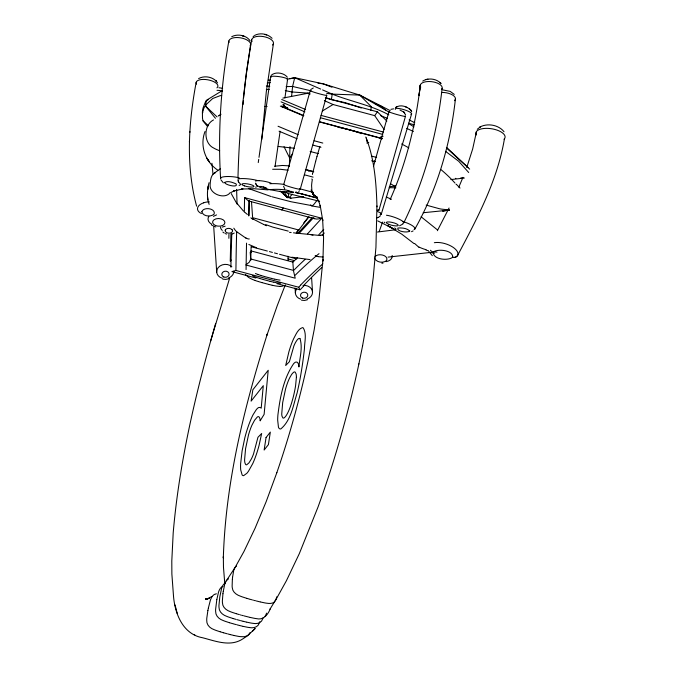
<?xml version="1.0" encoding="UTF-8"?>
<svg xmlns="http://www.w3.org/2000/svg" width="677" height="677" viewBox="0 0 677 677"><rect width="100%" height="100%" fill="white"/><g stroke="black" fill="none" stroke-linecap="round" stroke-linejoin="round"><path stroke-width="1.02" d="M196.186 82.272C188.519 123.036 185.701 165.653 196.592 206.121M255.914 278.027L231.923 271.612L235.875 270.487L235.96 267.804A230.806 8.759 89.1 0 1 236.662 231.678A12.076 8.632 82.6 0 1 235.054 230.011L233.819 228.183M228.868 238.329L228.944 234.31M244.312 212.079L244.575 197.625L321.77 218.256L307.536 233.81M248.772 215.938L249.17 200.73M248.908 215.438L249.178 200.451M230.248 261.263L230.908 233.912M237.974 178.153C239.023 131.71 243.771 85.395 251.717 39.63M303.618 196.702L290.89 198.158L288.377 196.905L288.478 193.749M289.358 166.381L289.993 146.638M291.618 96.083L292.591 86.461L294.723 77.711L323.132 83.813L359.775 95.093L390.223 110.647M189.408 142.068L189.458 140.977M189.822 132.48L189.873 131.414M243.068 104.52L243.373 100.619M261.804 139.386L266.281 91.937L273.432 43.633M243.627 97.716L246.267 73.539L250.608 44.817M232.363 579.419L232.126 586.011A23.517 18.347 31.1 0 0 232.279 587.771C232.609 592.155 236.561 594.871 240.386 596.175A42.634 33.266 31.1 0 0 242.383 596.919L246.69 598.307M232.363 579.36L232.566 577.303M232.575 577.253L233.633 570.872A23.543 18.372 31.1 0 1 234.124 569.289L234.31 568.858A12.821 10.003 31.1 0 1 235.071 567.487L243.957 551.493L255.094 528.204L266.146 501.708L276.851 472.631M420.256 85.581L419.046 95.643L420.315 85.065C415.729 124.348 406.369 163.233 390.189 199.41M222.936 593.754L222.369 600.804A23.517 19.98 36 0 0 222.445 602.742C222.479 607.227 226.304 610.29 230.231 611.619A42.634 36.228 36 0 0 232.219 612.38L236.332 613.726M222.945 593.695L223.258 591.478M442.14 88.332C436.902 134.825 424.42 180.531 403.864 222.631M455.443 98.8C450.408 144.294 437.384 189.027 414.891 229.021M275.023 166.61L280.117 131.27M283.561 107.355L284.01 104.241M284.907 98.004L287.598 79.294M258.25 162.59L258.724 159.323M259.003 157.369L270.588 76.966M223.266 591.419L224.654 584.539A23.543 20.005 36 0 1 225.229 582.829L225.433 582.355A12.821 10.9 36 0 1 226.279 580.866L235.071 567.487A7.489 5.848 31.1 0 1 236.586 566.04M207.255 126.125A62.885 4.24 43.7 0 1 205.233 123.696L203.015 120.811A56.86 19.76 50.3 0 1 202.482 118.043L202.398 111.587L204.403 107.076A63.283 21.994 50.3 0 1 205.486 106.044L206.324 100.56A64.205 6.33 -23.9 0 1 207.636 99.544L220.719 91.564A57.68 5.687 -23.9 0 1 222.394 90.659M359.445 107.372L345.397 102.692L331.392 99.612L332.229 94.12L322.607 89.914M370.776 110.385L371.334 106.729L359.775 95.093L332.229 94.12L326.686 93.392M228.851 40.992C220.854 86.199 217.816 132.286 220.575 178.144M466.749 167.481L472.648 149.042L476.54 131.406A14.784 6.499 8.7 0 1 494.955 129.468A14.784 6.499 8.7 0 1 504.424 138.861C497.4 180.573 477.243 218.4 457.644 255.356A4.908 4.274 38.2 0 1 452.761 257.226C447.895 261.11 432.789 259.587 433.204 252.005C437.765 248.594 453.082 250.05 452.761 257.226M216.809 599.661L215.616 609.368A23.517 20.953 40.9 0 0 215.633 611.382C215.489 615.918 219.204 619.193 223.207 620.538A42.634 37.988 40.9 0 0 225.187 621.3L229.427 622.705M216.818 599.602L218.434 592.426A23.543 20.979 40.9 0 1 219.069 590.64L219.297 590.141A12.821 11.424 40.9 0 1 220.194 588.584A7.489 6.677 40.9 0 1 222.665 586.46M362.525 346.142L368.728 310.997L373.255 277.46L375.938 247.367L376.937 205.952M207.89 610.468L206.798 618.152A23.517 21.994 51 0 0 206.73 620.191C206.383 624.753 209.963 628.264 214.025 629.618A42.634 39.875 51 0 0 215.997 630.397L220.093 631.768M207.907 610.4L208.381 607.997M260.425 601.971L264.589 602.852A42.643 33.266 31.1 0 0 266.628 603.19C269.683 603.689 273.83 603.833 275.412 600.567L286.422 580.705L299.336 553.591L318.029 507.014C334.92 460.385 348.427 412.547 358.861 364.065L358.912 363.811M358.861 364.065L362.584 345.837M208.398 607.938L210.31 600.465A23.543 22.019 51 0 1 211.029 598.603L211.275 598.087A12.821 11.991 51 0 1 212.239 596.454M312.41 174.463L312.639 173.422M276.673 596.843L276.571 597.275M209.049 182.68C207.204 189.746 206.578 197.396 209.134 204.386M312.757 172.906L315.66 161.321M205.004 131.507C199.563 145.673 205.266 161.845 217.816 170.189M315.694 161.194L316.98 156.455M317.014 156.328L319.882 146.469M283.739 184.449L310.227 90.693M300.275 189.111L326.763 95.322M373.425 166.61L388.928 111.722M378.976 210.141L405.464 116.351M210.564 341.208L229.638 278.137M215.641 323.428C195.991 391.915 179.287 461.68 173.202 532.824L171.797 560.988L171.873 574.037L173.456 595.447C174.7 613.354 182.756 634.171 202.465 637.717C215.354 641.001 230.138 647.127 242.569 639.046C245.142 637.218 248.527 635.737 249.982 632.682M381.312 214.076L411.624 113.871M276.808 472.749C289.417 436.115 299.793 398.728 308.035 360.875L314.204 329.623L318.943 299.657L323.047 259.096L322.912 261.026L323.581 237.999L322.633 219.433L322.768 220.626L320.179 205.359L320.466 206.654L318.571 200.705L318.943 201.754L316.667 196.973L315.321 195.983A10.147 9.901 -64.6 0 1 313.502 194.138L311.877 190.44L311.589 185.608A42.253 41.212 -64.6 0 1 311.953 181.918L312.359 179.388L311.742 179.033M382.59 222.081L379.205 231.458M374.736 257.158C377.114 252.58 389.148 254.992 386.55 260.603C383.157 263.37 376.683 262.515 374.694 258.445M285.296 284.882L277.282 305.547L266.941 335.132L267.322 333.964C244.397 406.53 225.653 481.482 223.325 557.882L223.351 556.612L223.469 567.182L224.772 583.447M462.958 177.34L458.811 187.182M259.232 623.17C257.962 627.317 253.24 628.374 249.449 627.545M449.046 208.017L437.367 230.722M230.239 192.564C224.984 199.901 209.218 194.104 210.115 184.77C210.454 180.378 210.733 174.344 215.582 172.601M260.171 420.755L264.123 414.366L268.202 370.294L252.859 389.766L251.116 401.123L263.294 385.678L261.195 408.206L260.171 407.419L258.682 407.537A30.38 6.601 -75 0 0 256.211 409.763L253.139 414.629A29.103 6.321 -75 0 0 250.575 420.172L249.034 424.149A34.857 7.574 -75 0 0 247.494 428.6L247.003 430.132A31.667 6.88 -75 0 0 244.795 437.943L242.095 450.975L240.623 463.796A37.463 8.141 -75 0 0 240.724 469.965L242.138 474.958A30.837 6.702 -75 0 0 243.652 475.635L246.86 473.299A46.925 10.197 -75 0 0 248.569 471.065L252.707 463.669A29.873 6.491 -75 0 0 255.644 456.425A31.159 6.77 -75 0 0 256.575 453.742A29.678 6.448 -75 0 0 259.063 445.39L261.66 433.5L257.954 437.291L253.52 453.979A18.372 3.994 -75 0 1 251.429 458.862L248.967 462.882L246.699 464.786A20.065 4.358 -75 0 1 245.565 464.346L244.947 462.916A22.967 4.993 -75 0 1 244.592 459.878L245.565 448.682L248.51 434.888A20.242 4.401 -75 0 1 250.135 429.76A19.125 4.155 -75 0 1 251.903 425.266L254.552 420.273L257.336 416.99A20.022 4.35 -75 0 1 258.859 416.795A23.331 5.069 -75 0 1 260.18 420.73M250.253 617.441L254.425 618.313A42.643 36.236 36 0 0 256.481 618.634C263.404 620.487 268.016 614.547 270.411 608.521M269.971 609.215L275.937 599.433A23.517 18.347 31.1 0 0 276.377 598.053M317.251 200.079L314.204 204.022A45.757 9.943 -75 0 1 313.333 204.911L313.002 205.207A27.537 5.983 -75 0 1 312.275 205.715L290.924 201.721L272.069 196.804M265.045 616.366L266.095 614.403A23.517 19.98 36 0 0 266.543 613.125M384.079 129.409L374.711 115.64L377.402 111.807L386.855 121.065M292.701 153.671L289.629 157.961L284.052 146.74M296.272 233.269L308.991 216.733M296.611 232.16L297.888 230.518M303.66 223.122L308.153 217.376M271.045 75.452C275.251 71.381 283.832 72.684 287.353 77.195M291.034 198.158L287.065 197.329L288.377 196.905M293.006 261.424L292.845 262.084L250.972 250.896M310.692 89.567L313.299 87.985M298.202 232.913L312.046 217.782M299.683 232.778L313.527 217.647C315.203 220.186 319.29 218.629 321.77 218.256M318.875 234.691L323.724 229.393M322.15 235.317L324.258 233.023M298.769 191.481L299.446 190.762M300.825 289.096L304.785 284.907M289.536 197.202L292.405 194.189M380.457 215.777L378.722 217.199L376.539 217.833L377.893 217.554M235.926 270.462L298.701 287.234L300.715 285.144M477.285 129.282L480.56 126.667L479.9 127.039C487.516 122.884 498.644 124.856 504.018 131.736M252.521 631.218L255.204 628.459L248.087 635.212M297.355 257.768L292.845 262.244L293.437 270.385L250.685 258.961L250.202 252.233M253.113 36.702L253.867 35.983M395.825 107.525L396.807 106.653L395.825 107.525C400.378 103.903 407.892 106.678 411.286 110.74L409.526 108.879M402.9 224.036L399.582 225.788M214.084 173.27L220.38 168.751M218.29 116.021L218.866 115.606M284.179 285.432L282.334 286.202A10.155 5.56 23.3 0 1 280.202 286.396M219.162 115.403L221.04 114.218M240.699 184.584L239.125 185.49M422.693 81.079C428.177 77.618 436.437 78.591 440.845 83.347L439.906 82.408L440.989 83.474M257.472 186.31L258.03 185.963M322.337 111.036L333.042 104.512L374.711 115.64M247.3 635.788L244.329 636.735L240.267 636.634A42.643 39.875 51 0 1 238.202 636.329L234.005 635.483M198.606 78.583C204.217 75.392 212.375 76.696 216.615 81.57L215.76 80.555L217.495 82.856M216.555 214.897L213.424 216.352M381.498 139.09L382.175 138.7M413.114 230.916L411.523 231.678M234.234 233.074L232.05 234.047M248.958 201.061L314.653 218.722M231.128 192.454L234.741 190.55L233.345 191.151L242.984 188.9L241.511 189.035L254.061 188.722L268.185 189.898M211.529 596.699L206.595 599.213L209.531 598.24L205.673 599.145L206.561 599.069M231.72 36.702C237.627 33.579 246.276 35.145 250.101 40.798M208.211 99.688L206.324 100.56A64.205 22.29 -31.4 0 0 205.055 102.819L202.939 108.303L202.77 112.678M254.56 35.441C260.137 32.437 267.711 33.808 272.095 38.318M366.892 143.109L368.779 142.322M379.145 137.973L381.98 136.788M379.569 137.592L383.106 136.229M225.145 226.186L222.217 227.108M371.588 160.787L373.611 161.329L374.677 160.948M390.908 109.344L393.574 108.845M213.517 119.939C203.455 124.864 203.286 143.372 213.856 148.128A26.902 23.221 41.7 0 0 216.208 149.329L217.275 149.803A44.64 38.547 41.7 0 0 219.661 150.734M203.574 202.787L205.673 202.237A11.424 6.601 -3.3 0 1 209.371 201.898M228.581 278.789L225.712 279.423L222.792 279.144M307.282 299.818L304.413 300.453L301.493 300.173M255.542 187.174L256.549 186.877M289.807 78.777L294.723 77.711L320.686 89.076M274.744 166.203L282.36 165.467L289.477 165.857M267.22 83.127L270.275 82.526M287.59 79.116L294.723 77.711M282.851 98.097L307.959 93.248L310.007 93.798M425.791 79.573L427.949 79.167M449.426 210.098L423.227 212.73M449.325 210.115L442.555 210.987L446.092 210.572M377.453 232.033L395.766 229.74M388.073 257.108L431.325 252.343M389.368 186.734L395.622 186.006M450.848 179.591L464.397 178.017M375.38 161.549L373.653 161.346M455.435 178.415L455.883 178.381M462.882 177.831L460.715 178M302.289 193.901L301.95 193.884A230.916 119.998 -76.5 0 0 296.018 192.708M272.653 169.258L280.388 169.284L288.114 170.215M266.315 89.55L269.277 89.44M268.27 80.174L270.335 80.089M381.828 263.192L383.004 263.175M286.143 86.622L292.591 86.461L310.472 90.684M264.749 106.441L267.11 106.441M437.029 252.098L434.668 251.954M280.21 286.405L278.416 286.312A25.252 13.828 23.3 0 1 275.742 285.948L275.184 285.846A46.29 25.362 23.3 0 1 272.645 285.339L272.239 285.254M395.91 187.825L389.207 187.673M449.316 209.98L441.209 209.083A80.622 69.613 41.7 0 1 439.102 208.651L426.18 205.097M259.037 180.683L258.335 180.666A8.843 1.599 10.4 0 0 256.219 180.844L255.914 180.945A8.573 1.608 9.9 0 0 255.644 181.148M320.551 235.029L323.623 235.105M442.885 89.914L450.205 91.403L454.242 94.391M323.141 256.989L318.545 256.718M280.625 283.257L279.829 283.198A25.252 14.217 23.7 0 1 277.062 282.834L276.495 282.741A46.29 26.073 23.7 0 1 273.965 282.241L273.601 282.165M278.179 146.46L294.275 148.238M269.768 86.224L266.366 85.996M283.968 107.152L285.195 107.262M207.365 598.984L205.596 598.832L206.358 598.908M320.526 235.554L297.745 233.277M218.916 87.748L222.631 88.298M297.313 233.235L293.488 232.82M310.049 259.596L291.829 257.218M317.945 83.186L323.132 83.813L331.925 87.198M291.152 232.541L289.468 232.321M248.662 201.086L244.575 197.625M265.037 187.884A8.107 6.77 -33.1 0 0 265.299 188.028L267.288 188.993A12.076 9.639 -16 0 0 269.768 189.662L282.817 192.014M320.492 207.399L311.412 205.884L310.675 204.835M285.271 90.583L291.745 91.954L308.509 93.155A94.882 87.57 -0.1 0 1 309.541 93.333M301.874 193.876L304.168 194.485M296.145 191.921L297.034 192.742L316.768 198.014M274.879 279.195L275.243 279.271A46.29 26.75 24 0 0 277.782 279.779L278.34 279.872A25.252 14.589 24 0 0 280.033 280.109M286.955 193.199L319.62 201.306M305.792 169.572L313.417 171.543M274.507 279.11L271.384 278.374M273.271 282.089L270.131 281.344M271.909 285.178L268.693 284.408M243.161 626.369L247.393 627.24A42.643 37.997 40.9 0 0 249.449 627.545M246.69 622.155L250.871 623.018A42.643 37.159 38.2 0 0 252.927 623.331C256.71 624.16 261.457 623.153 262.651 618.956A23.517 20.488 38.2 0 0 263.057 617.873M233.675 635.407L230.349 634.603M288.267 231.119L272.924 227.15L265.68 224.612M250.109 617.407L244.101 615.909M242.874 626.301L239.548 625.497M246.31 622.061L243.204 621.308M260.044 601.878L256.338 600.964M312.986 235.19L310.582 234.597M310.159 151.496L318.325 153.603M271.333 278.357L264.631 276.571M270.106 281.336L263.328 279.533M268.625 284.391L261.872 282.588M230.324 634.594L227.853 633.96M243.009 621.258L240.538 620.623M239.523 625.489L237.052 624.846M289.477 190.922C282.25 189.298 297.203 194.011 292.887 191.913M428.524 250.769L426.028 250.092M255.508 600.744L254.281 600.423M349.383 129.789L342.334 128.08A43.142 27.469 4.4 0 0 339.312 127.513L338.72 127.42A22.713 14.462 4.4 0 0 337.992 127.327M325.324 97.894L377.402 111.807M321.067 115.395L383.36 132.032M281.615 106.094L287.04 107.55M282.554 107.33L281.683 106.306L287.75 107.931M320.39 117.747L382.691 134.393M319.392 121.699L382.454 138.548M319.485 121.911L381.98 138.607M314.12 140.748L322.802 143.067M371.411 156.057L376.615 157.445M312.867 145.098L320.966 147.264M305.386 169.605L313.773 171.84M304.422 174.801L313.104 177.12M300.402 188.942L313.417 192.42M304.938 194.688L314.204 197.168M314.983 197.371L317.293 197.989M298.921 230.062L252.623 217.689L251.505 201.907M251.167 246.716L267.364 251.049M269.387 251.59L272.425 252.403M274.447 252.936L277.485 253.748M279.516 254.29L296.746 258.936M288.055 258.944L294.097 260.56M250.769 252.123L251.489 252.318M276.944 283.646L300.013 289.798M253.452 600.203L252.631 599.983M243.28 615.689L242.044 615.359M239.717 620.403L236.84 619.616M236.231 624.626L233.353 623.847M227.023 633.74L223.74 632.834M349.789 129.899L356.254 131.803A43.142 27.469 4.4 0 1 359.047 132.785L359.572 132.997M243.432 36.016L242.205 35.678L243.881 36.135M251.81 599.763L250.168 599.306M266.256 34.739L265.029 34.4L266.687 34.857M241.224 615.131L240.394 614.902M290.653 191.236L291.508 191.481M249.585 599.145L246.885 598.366M239.413 614.631L236.705 613.836M232.753 623.678L229.52 622.73M223.554 632.783L220.321 631.836M264.47 276.529L261.297 275.581M263.209 279.499L259.875 278.501M261.847 282.58L258.699 281.649M235.85 619.337L233.1 618.533M408.544 123.18L414.4 124.881M252.961 219.077L253.41 219.213M252.056 218.806L252.504 218.942M232.77 618.431L228.665 617.086A42.634 37.15 38.2 0 1 226.685 616.324C222.716 614.995 218.942 611.805 219.001 607.294A23.517 20.488 38.2 0 1 218.959 605.373L219.813 596.919L221.514 588.694A23.543 20.513 38.2 0 1 222.115 586.942L222.335 586.46A12.821 11.179 38.2 0 1 223.198 584.936A7.489 6.525 38.2 0 1 225.636 582.863M214.414 226.49L215.87 226.939M261.06 275.505L260.594 275.361A46.29 26.75 24 0 1 258.055 274.507L258.055 274.507M259.68 278.442L259.316 278.332A46.29 26.064 23.7 0 1 256.769 277.477L256.49 277.375M258.369 281.547L258.005 281.429A46.29 25.354 23.3 0 1 255.449 280.583L255.17 280.481M271.088 196.533L248.594 188.561M295.519 192.234L297.152 192.767M225.356 233.624L226.617 234.056M326.035 97.649L331.392 99.612M257.768 274.397L257.488 274.295A25.244 14.589 24 0 1 255.449 273.491M256.414 277.35L256.202 277.265A25.244 14.217 23.7 0 1 253.494 276.182L252.445 275.691M332.229 94.12C350.957 101.533 371.013 105.155 388.818 114.836M380.559 115.606L387.21 118.297M375.887 104.123L380.779 106.001L385.568 110.114M405.481 106.822L407.182 107.508M360.629 107.838L361.222 108.075M399.989 110.055L403.814 112.094L405.625 114.938M281.742 99.485L305.547 109.496M281.073 101.838L304.878 111.849M281.683 106.306L303.829 115.615M280.32 106.111L303.533 115.869M278.052 126.244L298.176 134.706M279.068 131.194L297.118 138.785M386.271 196.999L391.484 199.275M406.725 128.385L413.444 131.473M248.865 244.473L256.397 247.731M307.959 93.248L309.888 94.12M324.359 100.611L333.042 104.512M266.459 225.746L265.528 225.323M377.698 220.871L393.769 228.944L387.498 225.466L401.749 234.157L413.969 243.559M265.071 225.102L264.148 224.671M263.683 224.451L252.199 218.586M409.12 119.931L414.789 122.715M266.205 188.519L266.247 188.544A3.571 0.66 11.6 0 1 264.766 188.494A3.673 0.711 12.1 0 1 260.552 187.529A3.673 0.711 12.1 0 1 259.63 186.505A3.63 0.694 13.3 0 1 260.823 186.48M194.214 634.561L194.79 634.857M251.751 218.349L250.854 217.859M418.936 247.342L414.586 243.458M359.775 95.093L388.632 111.883M246.225 238.296L245.776 238.025M390.671 183.814L395.393 186.64M245.607 237.932L236.662 231.678M413.994 126.878L408.671 123.586M316.701 196.948L316.954 197.1A25.244 24.626 -64.6 0 0 317.259 197.286M445.559 151.343L458.71 161.278L468.687 172.508M211.317 224.789L212.756 225.712M224.248 233.049L222.843 232.016M456.01 184.169L456.484 184.516M258.259 186.64L256.558 185.126L255.61 183.112M421.094 216.767L437.105 229.621M456.721 184.694L460.03 188.054M396.096 229.156L394.683 227.946M380.618 213.17L380.931 213.424A8.843 1.735 14.6 0 1 381.244 214.245L381.092 214.397A8.573 1.769 14.9 0 1 380.102 214.668M223.351 182.858L220.973 179.938M240.352 183.975L238.617 181.995L237.982 180.116M384.13 222.141L384.891 222.792M244.939 212.366L247.376 214.448M469.677 169.132L446.414 147.891M432.315 255.694L429.336 252.106M299.945 289.756L298.701 287.234M203.015 120.811L208.491 125.795M280.126 191.007L287.065 197.329M446.668 147.493L467.968 167.414M282.91 104.554L288.157 109.471M221.667 95.465A56.86 34.332 52.5 0 0 220.084 95.711L212.713 98.504L206.984 103.809A63.283 38.208 52.5 0 0 205.486 106.044L217.038 116.893M283.375 193.504L287.657 197.811M243.492 211.114L236.061 202.254L231.204 193.529M205.486 106.044L215.43 118.289M410.524 109.733L411.709 111.603M245.582 274.557L248.146 277.071A10.147 5.56 23.3 0 0 250.355 278.425L252.174 279.296A25.244 13.828 23.3 0 0 254.89 280.371M284.763 188.993L283.578 186.277M312.512 193.377L312.723 193.681A10.147 9.901 -69.6 0 0 314.543 195.526L316.176 196.652A25.244 24.634 -69.6 0 0 317.107 197.185M284.002 191.642L287.361 196.956M300.046 338.771C302.847 347.868 299.699 357.718 298.929 366.951C298.752 365.14 298.303 361.163 295.595 362.127A30.55 6.635 -75 0 0 293.581 363.752C283.435 378.714 280.083 397.297 277.908 414.959A39.681 8.623 -75 0 0 277.672 420.087L278.45 427.162A29.576 6.423 -75 0 0 279.483 428.693A30.482 6.626 -75 0 0 280.896 428.871C291.127 420.256 293.234 405.244 297.085 393.083C300.478 378.477 302.797 363.634 304.455 348.74C304.455 341.995 306.994 333.964 303.228 327.871L302.484 327.592C297.872 329.073 295.984 334.514 293.784 338.415A26.564 5.771 -75 0 0 291.203 344.728A26.471 5.754 -75 0 0 288.851 351.989L285.686 365.495L289.401 361.704L293.869 346.006A16.646 3.613 -75 0 1 295.637 342.283L296.814 340.421A21.579 4.688 -75 0 1 297.567 339.482A19.464 4.231 -75 0 1 300.055 338.754M255.906 183.983L256.558 185.126M312.131 192.75L311.792 192.09M238.169 180.92L238.617 181.995M366.223 138.074C374.609 159.924 376.319 183.628 376.962 206.807M311.505 191.413L311.073 189.975M366.384 138.48L366.401 138.548A14.869 14.513 -69.6 0 1 367.027 141.933M175.055 604.976L177.272 613.48M207.924 199.96L207.475 196.254M212.984 174.15L211.935 163.284M287.937 256.194L288.14 258.978M311.589 277.595L312.529 291.931M295.062 288.03L295.4 293.217M213.661 225.864L216.699 272.188M288.14 259.003L288.216 260.273M250.693 259.139L249.373 262.084L245.844 264.969L295.214 278.205L293.437 270.631A235.308 87.138 -58.3 0 1 305.065 259.384M236.62 189.391L237.052 204.099M401.639 143.964A245.751 108.117 8.7 0 1 408.798 147.857M441.116 169.724A222.022 97.674 8.7 0 1 454.969 183.044M504.424 138.861A14.784 6.499 8.7 0 1 504.069 139.25M476.32 134.977A14.784 6.499 8.7 0 1 476.549 131.414M434.329 242.696A14.987 6.973 17.1 0 1 451.077 246.089A14.987 6.973 17.1 0 1 457.635 255.356M457.686 255.373A14.987 6.965 17.1 0 1 454.716 257.463M433.204 252.005A4.908 4.274 38.2 0 1 430.42 250.228M434.668 253.147A44.496 39.977 42.2 0 1 428.329 251.979M426.087 249.678A35.619 30.677 37.8 0 1 419.046 247.063M252.03 41.61A11.044 5.128 9.5 0 1 263.395 36.575A11.044 5.128 9.5 0 1 272.569 45.037M238.042 179.21A11.086 1.709 6.5 0 1 245.869 178.677A11.086 1.709 6.5 0 1 257.294 180.48M229.038 42.558A11.044 5.128 9.5 0 1 240.25 37.794A11.044 5.128 9.5 0 1 250.168 45.808M220.82 178.855A11.103 2.48 4.5 0 1 226.186 176.553A11.103 2.48 4.5 0 1 239.235 177.882M420.739 87.155A11.044 5.035 7.1 0 1 431.325 81.638A11.044 5.035 7.1 0 1 441.666 89.305M386.465 215.227A11.086 2.234 18.8 0 1 399.548 219.399A11.086 2.234 18.8 0 1 402.891 223.317M441.497 92.436A11.044 5.035 7.1 0 1 452.82 95.144A11.044 5.035 7.1 0 1 454.445 100.712M403.077 221.658A11.103 3.08 18.9 0 1 412.852 226A11.103 3.08 18.9 0 1 414.045 229.613M392.195 255.457A11.103 7.007 14 0 1 386.11 261.644M196.533 84.185A11.044 4.68 10.2 0 1 207.822 79.81A11.044 4.68 10.2 0 1 216.936 87.849M201.484 213.568A11.103 6.406 -3.3 0 1 203.616 202.829M216.995 90.329A11.044 4.68 10.2 0 1 222.505 91.031M211.605 224.121A11.086 7.083 -4.2 0 1 208.871 216.268M312.427 193.918A10.147 9.91 -74.5 0 0 313.773 195.162L315.397 196.288A25.244 24.643 -74.5 0 0 316.015 196.643M326.416 95.068A8.589 0.55 15.8 0 1 317.708 93.35A8.589 0.55 15.8 0 1 311.158 90.684M299.64 188.697A8.589 0.66 16 0 1 292.396 187.588A8.589 0.66 16 0 1 284.103 184.347M405.117 116.097A8.589 0.55 15.8 0 1 396.84 114.498A8.589 0.55 15.8 0 1 389.512 111.663M378.697 209.912A8.589 0.66 16 0 1 377.097 210.073M222.699 586.519A8.996 8.014 40.9 0 1 222.945 586.426M259.773 621.714A23.517 20.953 40.9 0 1 259.621 622.163M212.248 596.462A7.489 7.007 51 0 1 214.821 594.22M215.371 594.093A8.996 8.412 51 0 1 216.437 593.822M226.287 580.874A7.489 6.364 36 0 1 228.487 578.928M360.528 133.394A22.705 14.462 4.4 0 1 361.146 133.674M365.732 137.067A10.29 6.55 4.4 0 1 366.282 138.066M395.351 109.395A8.589 1.76 16.8 0 1 404.423 109.809A8.589 1.76 16.8 0 1 410.821 114.286M377.504 211.529A8.573 1.769 14.9 0 1 380.686 213.179M271.012 77.466A8.589 1.481 8.2 0 1 279.237 76.653A8.589 1.481 8.2 0 1 287.082 79.759M263.632 187.072A3.647 0.601 12.9 0 1 266.357 188.502M260.738 186.446A3.707 0.694 13.1 0 1 263.742 186.996M258.944 180.649A8.564 1.523 10.3 0 1 271.138 183.196M269.776 189.653A230.806 120.007 -76.7 0 1 287.175 190.22M269.818 183.729A234.902 120.718 -76.6 0 1 283.934 184.44M308.365 170.494A6.347 2.463 -82.5 0 1 309.017 171.543M282.808 192.099A230.916 119.998 -76.5 0 1 293.657 192.395M286.777 191.819A4.705 4.214 5.1 0 1 282.893 191.862M230.891 267.187A234.902 9.842 89.4 0 1 231.796 233.726M230.552 260.967A4.367 2.09 -41.8 0 1 231.145 259.976M246.073 269.573A230.916 8.369 89.2 0 1 246.546 243.136M295.248 275.158A231.018 88.222 -58.3 0 1 319.011 253.663M318.537 256.583A4.857 4.409 5 0 1 315.177 255.525M250.769 260.323A236.281 9.825 89.4 0 1 251.125 246.834M249.297 238.947A4.705 3.681 61.3 0 1 246.42 238.101M300.706 284.966A230.781 86.258 -57.9 0 1 322.853 263.835M303.245 285.88A234.995 87.02 -58.3 0 1 321.719 267.584M232.203 229.867A3.571 2.336 2.5 0 1 232.49 231.373A3.647 2.471 3.2 0 1 227.523 232.93A3.707 2.463 4.3 0 1 225.458 231.407A3.63 2.403 4.7 0 1 225.28 230.129M225.221 230.121A3.673 2.395 3.5 0 1 228.411 228.394A3.673 2.395 3.5 0 1 232.118 229.892M220.541 227.125A8.843 5.746 1.1 0 0 220.778 228.318L221.04 228.902A8.564 5.568 0.8 0 0 222.31 230.383M283.172 207.941A4.908 1.066 -75 0 1 281.42 209.489M303.101 285.449A8.589 7.117 -4.3 0 1 312.3 290.645A8.589 7.117 -4.3 0 1 307.113 299.065M300.723 299.192A8.589 7.117 -4.3 0 1 296.763 288.791M233.836 271.257A8.589 7.117 -4.3 0 1 228.411 278.035M222.403 278.272A8.589 7.117 -4.3 0 1 218.206 267.593A8.589 7.117 -4.3 0 1 231.839 266.763M296.391 377.343L295.595 385.653A29.737 6.457 -75 0 1 292.989 398.101L291.669 402.747A20.31 4.409 -75 0 1 289.316 409.407A20.691 4.494 -75 0 1 285.203 416.888L284.052 417.904A17.797 3.867 -75 0 1 282.918 417.954L282.021 416.228A20.801 4.519 -75 0 1 281.734 414.019L282.681 402.561L285.533 389.106A19.701 4.282 -75 0 1 286.439 386.076A20.242 4.401 -75 0 1 287.42 383.216L287.75 382.319A18.423 4.003 -75 0 1 289.764 377.656L291.491 374.677A25.87 5.619 -75 0 1 292.532 373.306L293.725 372.206A19.845 4.307 -75 0 1 295.13 372.105L296.061 373.865A20.445 4.443 -75 0 1 296.391 377.343M224.569 182.435C225.196 185.126 238.846 188.121 236.045 183.89C232.676 182.451 227.844 180.437 224.569 182.435M409.746 231.018C407.452 233.235 396.087 231.322 397.89 228.022C401.808 227.709 406.911 228.098 409.746 231.018M201.839 211.732C203.007 216.606 210.902 217.19 214.135 214.093C215.946 208.321 203.54 206.485 201.839 211.732M207.932 188.028L207.729 189.518L208.541 185.456L207.932 188.028M266.053 437.537L264.14 450.027L268.414 444.603L270.326 432.112L266.053 437.537M404.66 112.932L403.814 112.094L404.66 112.932M207.788 159.611L206.722 158.096L209.54 162.091L207.788 159.611M244.558 185.913A6.152 1.362 10.4 0 0 253.977 186.488A6.152 1.362 10.4 0 0 245.26 183.636A6.152 1.362 10.4 0 0 244.558 185.913M388.928 224.375A6.152 1.439 13.6 0 0 398.262 225.382A6.152 1.439 13.6 0 0 389.664 221.997A6.152 1.439 13.6 0 0 388.928 224.375M215.371 225.458A6.152 3.825 2.7 0 0 224.899 222.767A6.152 3.825 2.7 0 0 216.014 218.849A6.152 3.825 2.7 0 0 215.371 225.458M302.484 298.015A3.639 3.046 -5 0 0 307.79 295.028A3.639 3.046 -5 0 0 302.196 292.743A3.639 3.046 -5 0 0 302.484 298.015M223.782 276.986A3.639 3.046 -5 0 0 229.088 273.999A3.639 3.046 -5 0 0 223.495 271.714A3.639 3.046 -5 0 0 223.782 276.986"/></g></svg>
